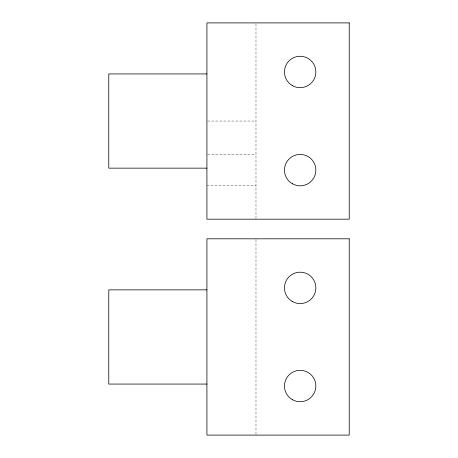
<?xml version="1.0" encoding="UTF-8"?>
<svg xmlns="http://www.w3.org/2000/svg" width="458" height="458" viewBox="0 0 458 458"><rect width="100%" height="100%" fill="white"/><g stroke="black" fill="none" stroke-linecap="round" stroke-linejoin="round"><path stroke-width="0.34" stroke-dasharray="2.29 1.72" d="M207.629 121.044L255.988 121.044M207.629 154.409L255.988 154.409M206.919 185.816L255.988 185.816M255.988 23.742L255.988 218.472M255.988 239.528L255.988 434.258"/><path stroke-width="0.69" d="M206.919 73.933L108.775 73.933L108.775 168.149L206.919 168.149M206.919 289.851L108.775 289.851L108.775 384.067L206.919 384.067M349.225 22.9L206.919 22.9L206.919 219.187L349.225 219.187L349.225 22.9M349.225 238.813L206.919 238.813L206.919 435.1L349.225 435.1L349.225 238.813M292.301 301.484A15.704 15.704 0 0 0 315.854 287.887A15.704 15.704 0 0 0 292.301 274.285A15.704 15.704 0 0 0 292.301 301.484M292.301 399.628A15.704 15.704 0 0 0 315.854 386.031A15.704 15.704 0 0 0 292.301 372.428A15.704 15.704 0 0 0 292.301 399.628M292.301 85.572A15.704 15.704 0 0 0 315.854 71.969A15.704 15.704 0 0 0 292.301 58.372A15.704 15.704 0 0 0 292.301 85.572M292.301 183.715A15.704 15.704 0 0 0 315.854 170.113A15.704 15.704 0 0 0 292.301 156.516A15.704 15.704 0 0 0 292.301 183.715"/></g></svg>
